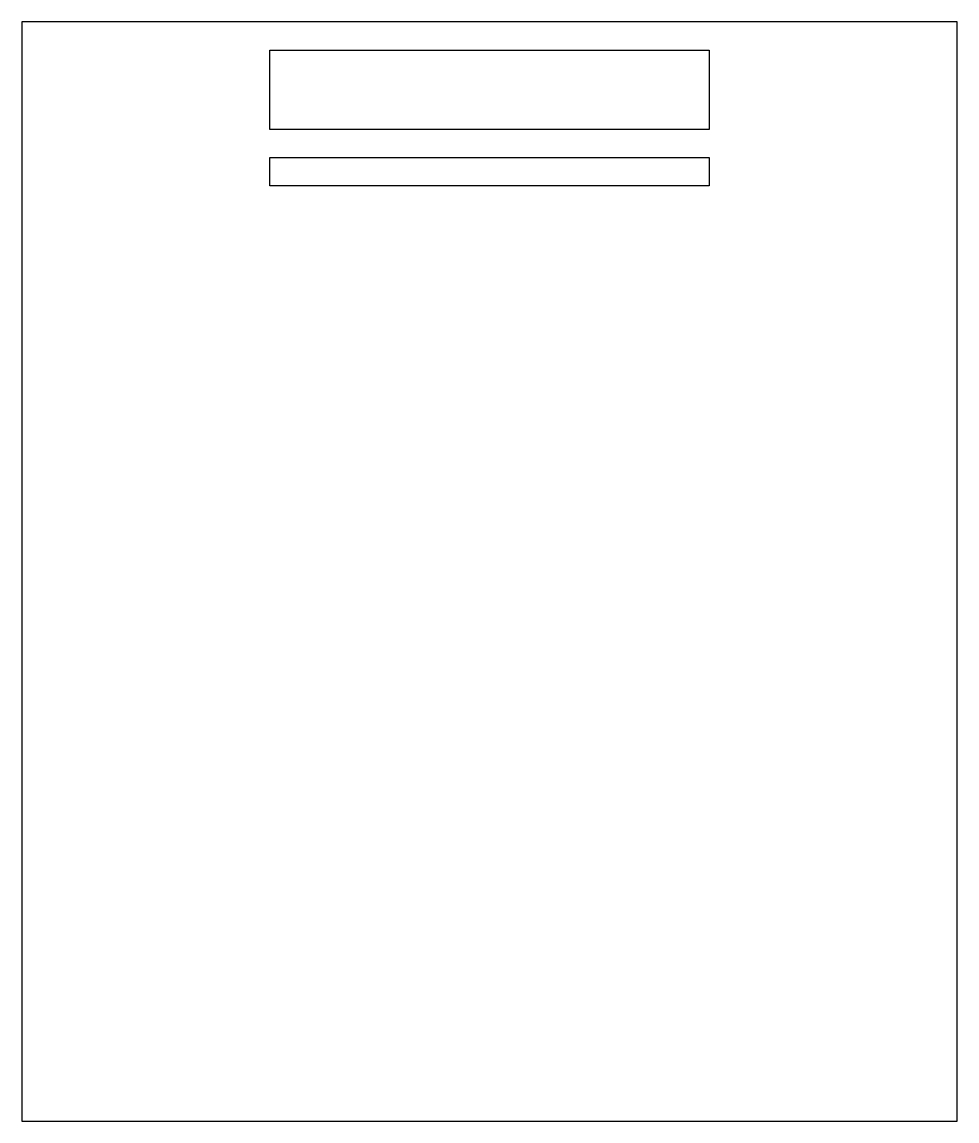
# Model space of a CAD drawing. Header units: millimetres. Extents: x 0 to 200, y -241 to -6.
import ezdxf

# ---------------------------------------------------------------- set-up
doc = ezdxf.new("R2010")
doc.units = ezdxf.units.MM
doc.header["$MEASUREMENT"] = 0

msp = doc.modelspace()

# ---------------------------------------------------------------- linework, layer by layer
for points in [[(200, -6), (0, -6), (0, -241), (200, -241)], [(53, -12), (147, -12), (147, -29), (53, -29)], [(147, -41), (53, -41), (53, -35), (147, -35)]]:
    msp.add_lwpolyline(points, close=True)

doc.saveas('drawing.dxf')
